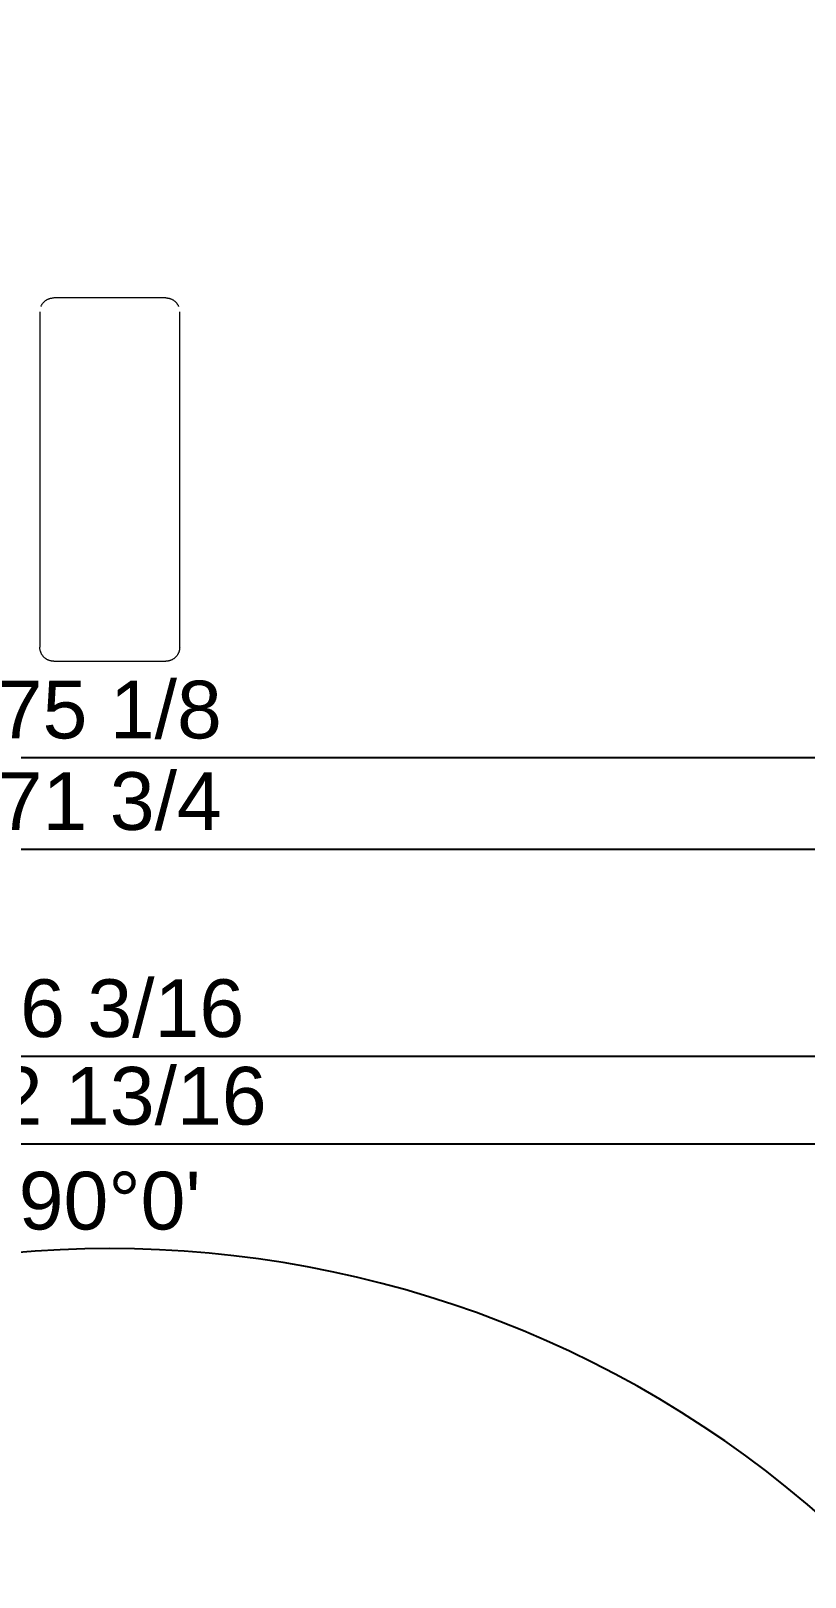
# Model space of a CAD drawing. Header units: inches. Extents: x -14 to 184, y -4 to 134.
# Drawn here: x 31.94 to 53.74, y -3.51 to 40.05 of the extents above; entities that cross this region are included whole.
import ezdxf

# ---------------------------------------------------------------- set-up
doc = ezdxf.new("R2010")
doc.units = ezdxf.units.IN
doc.layers.add('ZANO_R', color=7, linetype='Continuous', lineweight=0)
doc.layers.add('ZANO_W', color=1, linetype='Continuous', lineweight=0)
doc.styles.get("Standard").update_dxf_attribs({"font": 'arial.ttf'})
doc.dimstyles.new('amerykanie', dxfattribs={"dimtxt": 50, "dimasz": 50, "dimexe": 0.5, "dimexo": 0.5, "dimgap": 1, "dimtad": 1, "dimdec": 0, "dimzin": 0, "dimlunit": 5, "dimtxsty": 'Standard', "dimcen": 0.09, "dimclrd": 1, "dimclre": 1, "dimclrt": 1, "dimazin": 0, "dimtfac": 1, "dimtdec": 0, "dimtmove": 0, "dimatfit": 3, "dimfxl": 1, "dimtzin": 0, "dimarcsym": 1})

# ---------------------------------------------------------------- blocks, each defined once
blk = doc.blocks.new('*D388')
at = {"layer": 'ZANO_W', "color": 1, "lineweight": -2}
blk.add_line((42.559, 63.648), (39.109, 49.601), dxfattribs=at)
at = {"layer": 'ZANO_W', "color": 1}
blk.add_solid([(42.721, 63.608), (42.397, 63.688), (42.798, 64.619)], dxfattribs=at)
at = {"layer": 'ZANO_W', "color": 1, "insert": (38.84, 54.127), "char_height": 1.625, "attachment_point": 5, "rotation": 76.2}
blk.add_mtext('R36 1/4', dxfattribs=at)
blk = doc.blocks.new('*D389')
at = {"layer": 'ZANO_W', "color": 1, "lineweight": -2}
blk.add_line((56.828, 77.282), (42.328, 46.684), dxfattribs=at)
at = {"layer": 'ZANO_W', "color": 1}
blk.add_solid([(56.978, 77.21), (56.677, 77.353), (57.256, 78.185)], dxfattribs=at)
at = {"layer": 'ZANO_W', "color": 1, "insert": (43.513, 52.316), "char_height": 1.625, "attachment_point": 5, "rotation": 64.6449}
blk.add_mtext('R53 15/16', dxfattribs=at)
blk = doc.blocks.new('*D394')
at = {"layer": 'ZANO_W', "color": 1, "lineweight": -2}
for p, q in [((7.739, 6.74), (7.739, 9.199)), ((60.577, 6.74), (60.577, 9.199)), ((8.739, 8.699), (59.577, 8.699))]:
    blk.add_line(p, q, dxfattribs=at)
at = {"layer": 'ZANO_W', "color": 1}
for points in [[(8.739, 8.866), (8.739, 8.532), (7.739, 8.699)], [(59.577, 8.532), (59.577, 8.866), (60.577, 8.699)]]:
    blk.add_solid(points, dxfattribs=at)
at = {"layer": 'ZANO_W', "color": 1, "insert": (34.158, 10.04), "char_height": 1.625, "attachment_point": 5}
blk.add_mtext('52 13/16', dxfattribs=at)
blk = doc.blocks.new('*D395')
at = {"layer": 'ZANO_W', "color": 1, "lineweight": -2}
for p, q in [((6.069, 5.069), (6.069, 11.666)), ((62.248, 5.069), (62.248, 11.666)), ((7.069, 11.166), (61.248, 11.166))]:
    blk.add_line(p, q, dxfattribs=at)
at = {"layer": 'ZANO_W', "color": 1}
for points in [[(7.069, 11.333), (7.069, 10.999), (6.069, 11.166)], [(61.248, 10.999), (61.248, 11.333), (62.248, 11.166)]]:
    blk.add_solid(points, dxfattribs=at)
at = {"layer": 'ZANO_W', "color": 1, "insert": (34.158, 12.507), "char_height": 1.625, "attachment_point": 5}
blk.add_mtext('56 3/16', dxfattribs=at)
blk = doc.blocks.new('*D396')
at = {"layer": 'ZANO_W', "color": 1, "lineweight": -2}
for p, q in [((-1.726, 16.205), (-1.726, 17.5)), ((70.043, 16.205), (70.043, 17.5)), ((-0.726, 17), (69.043, 17))]:
    blk.add_line(p, q, dxfattribs=at)
at = {"layer": 'ZANO_W', "color": 1}
for points in [[(-0.726, 17.167), (-0.726, 16.834), (-1.726, 17)], [(69.043, 16.834), (69.043, 17.167), (70.043, 17)]]:
    blk.add_solid(points, dxfattribs=at)
at = {"layer": 'ZANO_W', "color": 1, "insert": (34.158, 18.341), "char_height": 1.625, "attachment_point": 5}
blk.add_mtext('71 3/4', dxfattribs=at)
blk = doc.blocks.new('*D397')
at = {"layer": 'ZANO_W', "color": 1, "lineweight": -2}
for p, q in [((-3.396, 14.535), (-3.396, 20.078)), ((71.713, 14.535), (71.713, 20.078)), ((-2.396, 19.578), (70.713, 19.578))]:
    blk.add_line(p, q, dxfattribs=at)
at = {"layer": 'ZANO_W', "color": 1}
for points in [[(-2.396, 19.745), (-2.396, 19.412), (-3.396, 19.578)], [(70.713, 19.412), (70.713, 19.745), (71.713, 19.578)]]:
    blk.add_solid(points, dxfattribs=at)
at = {"layer": 'ZANO_W', "color": 1, "insert": (34.158, 20.918), "char_height": 1.625, "attachment_point": 5}
blk.add_mtext('75 1/8', dxfattribs=at)
blk = doc.blocks.new('*D401')
at = {"layer": 'ZANO_W', "color": 1, "lineweight": -2}
for p, q in [((7.118, 2.406), (13.031, -3.506)), ((61.198, 2.406), (55.286, -3.506))]:
    blk.add_line(p, q, dxfattribs=at)
blk.add_arc((34.158, -24.634), 30.379, 46.8861, 133.1139, dxfattribs=at)
at = {"layer": 'ZANO_W', "color": 1}
for points in [[(13.28, -2.337), (13.512, -2.577), (12.677, -3.152)], [(54.805, -2.577), (55.037, -2.337), (55.639, -3.152)]]:
    blk.add_solid(points, dxfattribs=at)
at = {"layer": 'ZANO_W', "color": 1, "insert": (34.158, 7.086), "char_height": 1.625, "attachment_point": 5}
blk.add_mtext("90%%d0'", dxfattribs=at)

msp = doc.modelspace()

# ---------------------------------------------------------------- linework, layer by layer
at = {"layer": 'ZANO_R'}
for p, q in [((32.21856, 32.28032), (32.22394, 32.29296)), ((32.22394, 32.29296), (32.22975, 32.3054)), ((32.22975, 32.3054), (32.23599, 32.31763)), ((32.23599, 32.31763), (32.24266, 32.32964)), ((32.24266, 32.32964), (32.24974, 32.34141)), ((32.24974, 32.34141), (32.25723, 32.35292)), ((32.25723, 32.35292), (32.26511, 32.36417)), ((32.26511, 32.36417), (32.27338, 32.37513)), ((32.27338, 32.37513), (32.28203, 32.3858)), ((32.28203, 32.3858), (32.29105, 32.39616)), ((32.29105, 32.39616), (32.30042, 32.4062)), ((32.30042, 32.4062), (32.31013, 32.4159)), ((32.31013, 32.4159), (32.32018, 32.42526)), ((32.32018, 32.42526), (32.33055, 32.43427)), ((32.33055, 32.43427), (32.34123, 32.44291)), ((32.34123, 32.44291), (32.3522, 32.45117)), ((32.3522, 32.45117), (32.36345, 32.45904)), ((32.36345, 32.45904), (32.37497, 32.46652)), ((32.37497, 32.46652), (32.38675, 32.47359)), ((32.38675, 32.47359), (32.39876, 32.48024)), ((32.39876, 32.48024), (32.411, 32.48647)), ((32.411, 32.48647), (32.42345, 32.49227)), ((32.42345, 32.49227), (32.43609, 32.49763)), ((32.43609, 32.49763), (32.44891, 32.50255)), ((32.44891, 32.50255), (32.4619, 32.50702)), ((32.4619, 32.50702), (32.47503, 32.51103)), ((32.47503, 32.51103), (32.4883, 32.51459)), ((32.4883, 32.51459), (32.50168, 32.51767)), ((32.50168, 32.51767), (32.51516, 32.52029)), ((32.51516, 32.52029), (32.52872, 32.52244)), ((32.52872, 32.52244), (32.54236, 32.52411)), ((32.54236, 32.52411), (32.55604, 32.52531)), ((32.55604, 32.52531), (32.56975, 32.52603)), ((35.73309, 32.52627), (32.58348, 32.52627)), ((35.73309, 32.52627), (35.74682, 32.52603)), ((35.74682, 32.52603), (35.76054, 32.52531)), ((35.76054, 32.52531), (35.77422, 32.52411)), ((35.77422, 32.52411), (35.78785, 32.52244)), ((35.78785, 32.52244), (35.80141, 32.52029)), ((35.80141, 32.52029), (35.81489, 32.51767)), ((35.81489, 32.51767), (35.82828, 32.51459)), ((35.82828, 32.51459), (35.84154, 32.51103)), ((35.84154, 32.51103), (35.85468, 32.50702)), ((35.85468, 32.50702), (35.86766, 32.50255)), ((35.86766, 32.50255), (35.88048, 32.49763)), ((35.88048, 32.49763), (35.89313, 32.49227)), ((35.89313, 32.49227), (35.90558, 32.48647)), ((35.90558, 32.48647), (35.91781, 32.48024)), ((35.91781, 32.48024), (35.92983, 32.47359)), ((35.92983, 32.47359), (35.9416, 32.46652)), ((35.9416, 32.46652), (35.95312, 32.45904)), ((35.95312, 32.45904), (35.96438, 32.45117)), ((35.96438, 32.45117), (35.97535, 32.44291)), ((35.97535, 32.44291), (35.98602, 32.43427)), ((35.98602, 32.43427), (35.99639, 32.42526)), ((35.99639, 32.42526), (36.00644, 32.4159)), ((36.00644, 32.4159), (36.01616, 32.4062)), ((36.01616, 32.4062), (36.02553, 32.39616)), ((36.02553, 32.39616), (36.03454, 32.3858)), ((36.03454, 32.3858), (36.04319, 32.37513)), ((36.04319, 32.37513), (36.05146, 32.36417)), ((36.05146, 32.36417), (36.05935, 32.35292)), ((36.05935, 32.35292), (36.06683, 32.34141)), ((36.06683, 32.34141), (36.07392, 32.32964)), ((36.07392, 32.32964), (36.08058, 32.31763)), ((36.08058, 32.31763), (36.08682, 32.3054)), ((36.08682, 32.3054), (36.09264, 32.29296)), ((36.09264, 32.29296), (36.09801, 32.28032)), ((32.18978, 32.13257), (32.18978, 22.68374)), ((36.12679, 22.68374), (36.12679, 32.13257)), ((32.19001, 22.6703), (32.18978, 22.68374)), ((32.1907, 22.65688), (32.19001, 22.6703)), ((32.19185, 22.64348), (32.1907, 22.65688)), ((36.12587, 22.65688), (36.12473, 22.64348)), ((36.12656, 22.6703), (36.12587, 22.65688)), ((36.12679, 22.68374), (36.12656, 22.6703)), ((32.19345, 22.63014), (32.19185, 22.64348)), ((32.19551, 22.61685), (32.19345, 22.63014)), ((32.19802, 22.60364), (32.19551, 22.61685)), ((32.20098, 22.59053), (32.19802, 22.60364)), ((32.20438, 22.57753), (32.20098, 22.59053)), ((32.20823, 22.56464), (32.20438, 22.57753)), ((32.21251, 22.5519), (32.20823, 22.56464)), ((32.21723, 22.53931), (32.21251, 22.5519)), ((32.22238, 22.52689), (32.21723, 22.53931)), ((32.22794, 22.51466), (32.22238, 22.52689)), ((32.23392, 22.50262), (32.22794, 22.51466)), ((32.24031, 22.49079), (32.23392, 22.50262)), ((32.2471, 22.47918), (32.24031, 22.49079)), ((32.25428, 22.46782), (32.2471, 22.47918)), ((32.26184, 22.45671), (32.25428, 22.46782)), ((32.26978, 22.44586), (32.26184, 22.45671)), ((32.27808, 22.43528), (32.26978, 22.44586)), ((32.28675, 22.425), (32.27808, 22.43528)), ((32.29575, 22.41502), (32.28675, 22.425)), ((32.30509, 22.40536), (32.29575, 22.41502)), ((32.31476, 22.39601), (32.30509, 22.40536)), ((32.32474, 22.38701), (32.31476, 22.39601)), ((32.33502, 22.37835), (32.32474, 22.38701)), ((32.34559, 22.37004), (32.33502, 22.37835)), ((32.35644, 22.3621), (32.34559, 22.37004)), ((32.36756, 22.35454), (32.35644, 22.3621)), ((32.37892, 22.34736), (32.36756, 22.35454)), ((32.39053, 22.34057), (32.37892, 22.34736)), ((32.40236, 22.33418), (32.39053, 22.34057)), ((32.4144, 22.3282), (32.40236, 22.33418)), ((32.42663, 22.32264), (32.4144, 22.3282)), ((32.43905, 22.31749), (32.42663, 22.32264)), ((32.45164, 22.31278), (32.43905, 22.31749)), ((32.46438, 22.30849), (32.45164, 22.31278)), ((32.47726, 22.30464), (32.46438, 22.30849)), ((32.49027, 22.30124), (32.47726, 22.30464)), ((32.50338, 22.29828), (32.49027, 22.30124)), ((32.51659, 22.29577), (32.50338, 22.29828)), ((32.52987, 22.29371), (32.51659, 22.29577)), ((32.54322, 22.29211), (32.52987, 22.29371)), ((32.55662, 22.29096), (32.54322, 22.29211)), ((32.57004, 22.29027), (32.55662, 22.29096)), ((32.58348, 22.29004), (32.57004, 22.29027)), ((32.58348, 22.29004), (34.39384, 22.29004)), ((34.39384, 22.29004), (35.73309, 22.29004)), ((35.74653, 22.29027), (35.73309, 22.29004)), ((35.75996, 22.29096), (35.74653, 22.29027)), ((35.77335, 22.29211), (35.75996, 22.29096)), ((35.7867, 22.29371), (35.77335, 22.29211)), ((35.79998, 22.29577), (35.7867, 22.29371)), ((35.81319, 22.29828), (35.79998, 22.29577)), ((35.8263, 22.30124), (35.81319, 22.29828)), ((35.83931, 22.30464), (35.8263, 22.30124)), ((35.85219, 22.30849), (35.83931, 22.30464)), ((35.86493, 22.31278), (35.85219, 22.30849)), ((35.87752, 22.31749), (35.86493, 22.31278)), ((35.88994, 22.32264), (35.87752, 22.31749)), ((35.90218, 22.3282), (35.88994, 22.32264)), ((35.91422, 22.33418), (35.90218, 22.3282)), ((35.92605, 22.34057), (35.91422, 22.33418)), ((35.93765, 22.34736), (35.92605, 22.34057)), ((35.94902, 22.35454), (35.93765, 22.34736)), ((35.96013, 22.3621), (35.94902, 22.35454)), ((35.97098, 22.37004), (35.96013, 22.3621)), ((35.98155, 22.37835), (35.97098, 22.37004)), ((35.99183, 22.38701), (35.98155, 22.37835)), ((36.00181, 22.39601), (35.99183, 22.38701)), ((36.01148, 22.40536), (36.00181, 22.39601)), ((36.02082, 22.41502), (36.01148, 22.40536)), ((36.02983, 22.425), (36.02082, 22.41502)), ((36.03849, 22.43528), (36.02983, 22.425)), ((36.04679, 22.44586), (36.03849, 22.43528)), ((36.05473, 22.45671), (36.04679, 22.44586)), ((36.0623, 22.46782), (36.05473, 22.45671)), ((36.06948, 22.47918), (36.0623, 22.46782)), ((36.07626, 22.49079), (36.06948, 22.47918)), ((36.08265, 22.50262), (36.07626, 22.49079)), ((36.08863, 22.51466), (36.08265, 22.50262)), ((36.0942, 22.52689), (36.08863, 22.51466)), ((36.09934, 22.53931), (36.0942, 22.52689)), ((36.10406, 22.5519), (36.09934, 22.53931)), ((36.10834, 22.56464), (36.10406, 22.5519)), ((36.11219, 22.57753), (36.10834, 22.56464)), ((36.1156, 22.59053), (36.11219, 22.57753)), ((36.11856, 22.60364), (36.1156, 22.59053)), ((36.12107, 22.61685), (36.11856, 22.60364)), ((36.12312, 22.63014), (36.12107, 22.61685)), ((36.12473, 22.64348), (36.12312, 22.63014))]:
    msp.add_line(p, q, dxfattribs=at)

# ---------------------------------------------------------------- dimensions: what is measured, and where the dimension line sits
at = {"layer": 'ZANO_W'}
for center, mpoint, picture, middle in [((34.158287, 29.443827), (57.255743, 78.185453), '*D389', (44.724788, 51.741886)), ((34.15796, 29.44492), (42.79765, 64.61931), '*D388', (40.14201, 53.80751))]:
    dim = msp.add_radius_dim(center=center, mpoint=mpoint, dimstyle='amerykanie', override={"dimtxt": 1.625, "dimasz": 1, "dimgap": 0.5, "dimdec": 4, "dimaunit": 1, "dimadec": 1, "dimtdec": 4, "dimtmove": 1, "dimfrac": 2}, dxfattribs=at)
    dim.commit()
    dim.dimension.update_dxf_attribs({"geometry": picture, "text_midpoint": middle, "dimtype": 164})
for base, p1, p2, picture, middle in [((71.7129, 19.57819), (-3.39634, 14.03461), (71.7129, 14.03465), '*D397', (34.15828, 20.9184)), ((70.04257, 17.0002), (-1.72602, 15.70496), (70.04257, 15.70498), '*D396', (34.15827, 18.34096)), ((62.24769, 11.16616), (6.06891, 4.56945), (62.24769, 4.56943), '*D395', (34.1583, 12.50693)), ((60.57734, 8.69895), (7.73923, 6.23975), (60.57734, 6.23975), '*D394', (34.15828, 10.03972))]:
    dim = msp.add_linear_dim(base=base, p1=p1, p2=p2, dimstyle='amerykanie', override={"dimtxt": 1.625, "dimasz": 1, "dimgap": 0.5, "dimdec": 4, "dimaunit": 1, "dimadec": 1, "dimtdec": 4, "dimtmove": 1, "dimfrac": 2}, dxfattribs=at)
    dim.commit()
    dim.dimension.update_dxf_attribs({"geometry": picture, "text_midpoint": middle})
dim = msp.add_angular_dim_2l(base=(42.02091, 4.71018), line1=((61.55172, 2.75991), (73.52243, 14.73062)), line2=((-5.20586, 14.73062), (6.76485, 2.75991)), dimstyle='amerykanie', override={"dimtxt": 1.625, "dimasz": 1, "dimgap": 0.5, "dimdec": 4, "dimaunit": 1, "dimadec": 1, "dimtdec": 4, "dimtmove": 1, "dimfrac": 2}, dxfattribs=at)
dim.commit()
dim.dimension.update_dxf_attribs({"geometry": '*D401', "text_midpoint": (34.15829, 7.08553)})

doc.saveas('drawing.dxf')
